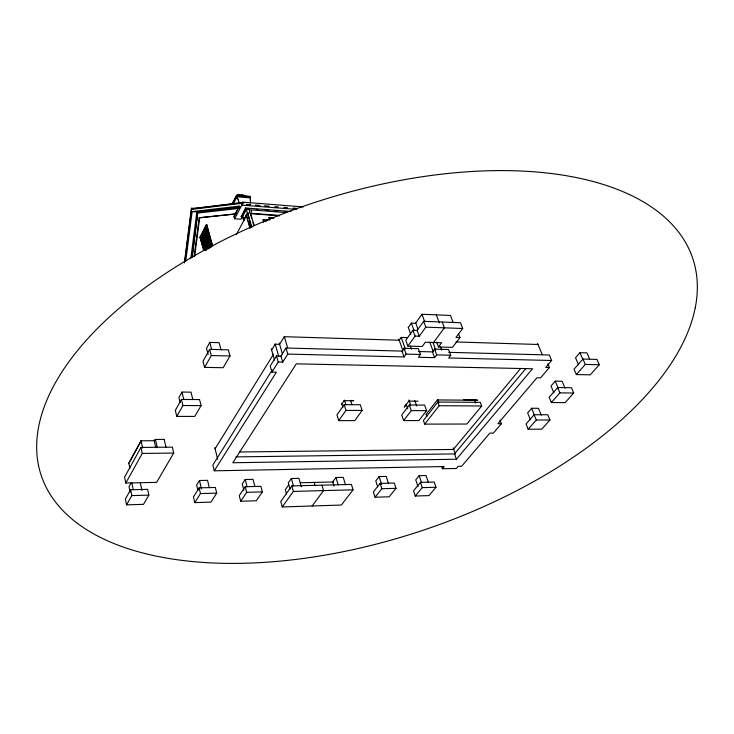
<?xml version="1.0" encoding="UTF-8"?>
<svg xmlns="http://www.w3.org/2000/svg" width="734" height="734" viewBox="0 0 734 734"><rect width="100%" height="100%" fill="white"/><g stroke="black" fill="none" stroke-linecap="round" stroke-linejoin="round"><path stroke-width="1.1" d="M249.505 212.181L249.661 210.419M251.239 212.31L251.395 210.594M184.372 262.919L191.354 208.768L241.091 202.712L243.908 202.942M184.821 261.286L191.519 209.373L241.293 203.373M192.06 208.777L191.693 208.19L191.785 209.328L191.849 208.805L241.624 202.758M185.06 261.488L185.353 259.221M185.794 255.817L186.078 253.551M186.519 250.147L186.812 247.881M187.253 244.477L187.546 242.211M187.987 238.807L188.271 236.541M188.711 233.137L189.005 230.871M189.445 227.476L189.739 225.2M190.179 221.806L190.473 219.53M190.904 216.135L191.198 213.869M185.711 261.249L192.125 211.612L239.312 206.107L234.109 217.025M190.849 258.23L196.85 211.97L239.972 206.997M191.913 256.01L192.354 252.634M192.647 250.377L193.079 246.991M193.372 244.734L193.813 241.348M194.106 239.091L195.281 230.072M195.574 227.815L196.015 224.43M196.308 222.173L197.474 213.154M192.051 257.239L197.785 213.062L239.201 208.392M192.17 257.249L197.62 212.025L240.174 207.227M194.189 256.047L199.18 217.741L236.476 213.805M194.657 256.313L199.676 217.778L234.742 214.08M235.853 198.033L235.779 198.253A1.312 0.826 -15.9 0 0 235.788 198.474M268.461 219.879L263.139 219.631L263.598 222.136M264.387 221.182L266.681 221.09M206.355 224.466L200.052 237.495L206.731 224.494L212.612 245.862M200.052 237.495L206.731 224.494M200.731 239.568L207.162 226.962M205.373 250.377L201.933 237.669L206.171 228.907L211.337 246.954M205.382 249.799L202.07 237.706L206.392 229.311M206.217 230.164L202.355 237.724L205.63 249.808M206.263 250.367L203.006 238.367L204.777 235.412L206.704 242.504L205.181 245.468L206.456 242.486L204.52 235.394M205.144 234.174L206.924 231.201L205.401 234.192L207.337 241.284L205.401 234.192M205.181 245.468L203.254 238.376L204.777 235.412M203.318 238.605L204.832 235.642M205.465 234.421L206.988 231.43M203.483 239.229L205.006 236.265M205.63 235.045L207.162 232.054M203.657 239.853L205.171 236.889M205.804 235.669L207.327 232.687M203.823 240.477L205.346 237.513M205.97 236.293L207.502 233.311M203.997 241.101L205.511 238.137M206.144 236.917L207.676 233.935M204.162 241.725L205.685 238.761M206.318 237.541L207.841 234.559M204.336 242.358L205.859 239.394M206.483 238.165L208.016 235.183M204.502 242.982L206.025 240.018M206.658 238.798L208.19 235.816M204.676 243.605L206.199 240.642M206.823 239.422L208.364 236.44M204.841 244.229L206.373 241.275M206.997 240.046L208.529 237.073M205.015 244.862L206.538 241.899M207.172 240.679L208.704 237.697M207.08 241.266L208.621 238.284L206.676 231.192M207.337 241.284L208.621 238.284M206.685 243.33L205.153 246.285L206.933 243.339L208.071 248.431M208.988 248.239L207.309 242.101L208.851 239.128L207.566 242.119L208.961 247.23M205.465 246.532L206.997 243.578M207.63 242.348L209.162 239.376M205.639 247.165L207.172 244.202M207.795 242.982L209.337 240M205.814 247.789L207.337 244.835M207.97 243.615L209.511 240.633M205.979 248.422L207.511 245.459M208.144 244.238L209.685 241.266M206.153 249.046L207.685 246.092M208.318 244.872L209.86 241.899M206.318 249.679L207.85 246.725M208.484 245.505L210.025 242.523M207.006 249.321L208.025 247.349L206.933 243.339M208.658 246.129L210.199 243.156M208.832 246.762L210.374 243.789M209.007 247.395L210.548 244.422M232.054 203.96L236.596 195.216L250.055 196.317L250.533 197.886L237.064 196.795L233.027 204.566M209.181 248.028L210.722 245.055M232.173 204.355L236.715 195.611L250.175 196.712M209.869 247.67L210.897 245.688M211.117 246.945L212.126 245.009M239.312 206.107L233.917 216.374L234.614 218.769L240.936 219.237L242.734 215.86M242.761 202.134A1.459 0.596 -85.8 0 1 242.578 204.19A1.459 0.596 -85.8 0 1 241.752 204.052L242.761 202.134L303.234 206.933M234.614 218.769L241.807 205.125L241.091 202.712M245.523 207.979L246.294 209.52L242.413 216.796L241.266 216.594L245.523 207.979L290.994 211.493M245.073 210.429L242.211 215.814L243.495 220.191L244.018 220.228L243.055 216.943M243.495 220.191L247.33 213.016L246.028 208.63L249.441 208.896M236.339 234.605L246.615 215.346M154.36 440.721L141.047 440.822L128.808 463.163L129.881 468.301M128.936 463.163L141.185 440.822M140.965 447.437L124.597 477.137L125.817 483.045L156.617 482.357L173.719 453.052L172.343 447.125L140.965 447.437L142.258 453.428L125.817 483.045M273.589 217.75L269.066 217.411L269.617 219.723M131.12 482.935L129.037 486.66L130.157 492.074M154.764 440.721L155.47 439.455L164.187 439.391M192.748 399.241L191.005 392.167L182.014 392.075L178.949 397.534L180.169 402.599M221.017 349.879L219.108 342.668L209.823 342.411L206.502 348.338L208.107 354.531M130.615 489.761L125.386 499.047L126.578 504.854L143.506 504.35L148.874 495.138L147.626 489.339L130.615 489.761L131.826 495.597L126.578 504.854M181.472 399.452L175.334 410.343L176.766 416.389L194.776 416.417L201.07 405.618L199.565 399.58L181.472 399.452L182.931 405.526L176.766 416.389M209.676 349.366L203.006 361.211L204.575 367.367L223.164 367.716L229.999 355.981L228.347 349.843L209.676 349.366L211.282 355.55L204.575 367.367M271.626 350.008L275.177 344.228L279.608 344.356L284.342 336.695L399.232 340.218L401.232 337.411L407.342 337.603M215.08 448.777L273.534 354.192M418.481 351.531L432.491 351.898L434.565 349.127L448.566 349.512L450.713 355.238L436.684 354.88L434.592 357.651L418.398 357.265L420.463 354.467L418.38 348.678L404.039 348.283L402.012 351.091L285.976 348.017L280.957 356.054L276.479 355.944L270.213 366.037L271.947 372.083L276.406 372.166L214.291 470.815L444.235 466.54L442.391 468.742L441.648 466.622M209.337 487.725L207.529 480.339L199.474 480.513L196.639 485.073L197.896 490.349M272.241 370L212.86 465.017L214.291 470.815M199.125 487.853L193.437 496.936L194.776 502.606L210.915 502.129L216.723 493.12L215.328 487.459L199.125 487.853L200.483 493.551L194.776 502.606M271.947 372.083L278.25 362.018L276.479 355.944M278.25 362.018L282.737 362.11L287.783 354.091L285.976 348.017M254.927 486.596L253.01 479.339L245.202 479.504L242.229 483.99L243.844 490.22M245.22 486.725L239.247 495.661L240.679 501.239L256.294 500.771L262.377 491.899L260.891 486.33L245.22 486.725L246.67 492.321L240.679 501.239M341.714 404.076L344.475 400.149M301.307 486.789L298.894 478.329L291.352 478.495L288.242 482.908L290.022 489.257M344.182 404.654L336.952 414.903L338.741 420.619L354.77 420.619L362.128 410.453L360.275 404.746L344.182 404.654L345.998 410.398L338.741 420.619M288.847 484.669L285.306 489.688L286.48 493.899M291.811 485.917L280.755 501.496L282.251 506.955L341.365 505.038L353.072 489.817L351.412 484.44L291.811 485.917L293.361 491.422L282.251 506.955M237.302 195.244L237.449 195.033A1.312 0.826 -16 0 1 238.623 194.482L243.082 194.849A1.312 0.826 -16.1 0 1 243.605 195.528M408.315 327.474L411.389 323.171L415.49 323.327M415.747 322.969L421.977 314.271L450.474 315.446L453.153 322.455M458.502 333.722L459.97 337.539L455.952 337.411L462.714 328.493L460.493 322.731L423.674 321.318L417.114 330.401L412.976 330.254L405.774 340.282L407.838 346.099L422.215 346.503L425.335 342.264L441.611 342.75L438.455 346.971L436.675 342.182M406.196 404.443L404.26 407.141L408.82 401.122L418.004 401.186M407.838 346.099L415.086 336.089L412.976 330.254M287.783 354.091L404.058 356.917L406.104 354.109L420.463 354.467M415.086 336.089L419.233 336.218L425.821 327.153L462.714 328.493M312.133 505.983L323.547 490.615L321.951 485.174M433.5 342.512L444.4 327.823L442.217 322.024M345.475 484.624L343.255 477.357L335.97 477.513L332.731 481.862L333.979 486.018M459.97 337.539L452.493 347.375L438.455 346.971M409.333 405.021L401.727 415.013L403.636 420.591L418.885 420.582L426.619 410.673L424.647 405.104L409.333 405.021L411.279 410.627L403.636 420.591M450.713 355.238L448.602 357.99L551.665 360.495L549.353 354.999L448.749 352.329M426.215 414.196L437.739 399.461M388.424 483.302L386.185 476.412L379.129 476.568L375.771 480.843L377.661 486.761M437.831 402.058L423.399 420.463L424.683 424.114L466.815 424.041L481.715 405.966L480.339 402.351L437.831 402.058L439.152 405.737L424.683 424.114M380.129 483.403L373.395 491.927L375.065 497.221L389.194 496.799L396.03 488.339L394.296 483.055L380.129 483.403L381.836 488.716L375.065 497.221M428.353 482.321L426.023 475.531L419.187 475.687L415.728 479.898L418.022 486.688M420.463 482.403L413.517 490.817L415.261 496.019L428.95 495.615L435.996 487.266L434.198 482.073L420.463 482.403L422.233 487.633L415.261 496.019M520.681 368.422L453.355 449.447L239.376 451.997M235.917 456.897L454.511 453.915L525.893 368.468M456.429 459.227L532.526 368.743L296.288 363.853L232.825 462.75L456.429 459.227L454.511 453.915M551.665 360.495L545.747 367.45L549.39 367.523L547.867 363.871M500.001 420.16L501.377 423.729L493.376 433.097L489.853 433.115L461.677 466.218L458.209 466.283L456.346 468.476L442.391 468.742M549.39 367.523L540.591 377.836L536.967 377.771L497.836 423.738L501.377 423.729M541.242 415.123L538.462 408.297L531.682 408.26L527.645 412.903L530.379 419.738M565.052 388.139L562.134 381.24L555.253 381.129L551.032 385.992L553.904 392.901M589.558 358.871L586.934 352.889L579.961 352.696L575.529 357.797L578.557 364.77M557.666 387.543L549.16 397.25L551.353 402.544L565.116 402.645L573.722 393.011L571.474 387.726L557.666 387.543L559.895 392.864L551.353 402.544M534.168 414.728L526.058 423.995L528.141 429.243L541.72 429.188L549.94 419.995L547.793 414.756L534.168 414.728L536.297 419.995L528.141 429.243M582.952 359.045L574.034 369.23L576.346 374.579L590.292 374.835L599.311 364.743L596.944 359.403L582.952 359.045L585.301 364.422L576.346 374.579M250.037 204.96L249.11 204.373L250.753 204.199M200.483 493.551L216.723 493.12M246.67 492.321L262.377 491.899M381.836 488.716L396.03 488.339M422.233 487.633L435.996 487.266M131.826 495.597L148.874 495.138M293.361 491.422L353.072 489.817M300.325 482.761L333.511 481.972M142.258 453.428L173.719 453.052M536.297 419.995L549.94 419.995M345.998 410.398L362.128 410.453M411.279 410.627L426.619 410.673M439.152 405.737L481.715 405.966M182.931 405.526L201.07 405.618M344.035 400.663L353.678 400.736L351.632 400.369M463.448 399.663L474.614 399.755M437.519 399.938L477.724 400.25L474.659 399.736M559.895 392.864L573.722 393.011M211.282 355.55L229.999 355.981M585.301 364.422L599.311 364.743M455.906 341.961L538.004 344.475M199.942 237.073L203.768 249.881M201.933 237.669L205.144 250.367M202.07 237.706L203.171 237.779M199.18 217.741L199.676 217.778M191.693 208.19L197.391 208.621M191.354 208.768L191.849 208.805M247.33 213.016L279.278 215.429M251.074 213.667L279.626 215.842M192.125 211.612L198.125 212.062M269.204 217.851L273.718 218.181M241.091 216.337L242.596 216.704M256.276 209.419L258.561 209.594M265.396 210.126L268.809 210.392M274.507 210.823L277.929 211.089M284.764 211.612L287.04 211.796M246.294 209.52L286.177 212.576M241.596 203.373L241.798 204.024M246.312 204.41L249.771 204.658M255.432 205.125L260.029 205.465M264.552 205.841L269.149 206.181M274.81 206.649L278.269 206.896M283.93 207.364L287.389 207.612M293.049 208.089L296.508 208.328M241.807 205.125L296.655 209.419M242.587 195.143L243.092 195.565M579.961 352.696L583.016 359.688M555.253 381.129L558.161 388.047M537.572 343.439L542.206 354.513M531.682 408.26L534.435 415.114M474.522 399.984L475.705 403.122M436.308 314.858L439.327 322.914M440.538 346.925L441.712 350.072M433.014 342.549L435.721 349.907M421.977 314.271L424.582 321.354M434.565 349.127L436.684 354.88M423.674 321.318L425.821 327.153M429.803 342.163L433.271 351.614M432.491 351.898L434.592 357.651M415.683 322.776L417.921 328.942M417.114 330.401L419.233 336.218M411.343 323.033L413.93 330.199M437.647 399.7L438.794 402.883M453.19 447.868L455.41 454.034M408.269 327.346L410.838 334.502M410.361 346.063L411.49 349.246M401.223 337.383L405.361 349.072M404.039 348.283L406.104 354.109M426.124 414.426L426.867 416.536M398.846 339.126L402.966 350.815M402.012 351.091L404.058 356.917M414.82 400.636L416.719 406.04M408.902 399.993L410.673 405.113M406.26 404.342L407.755 408.673M419.187 475.687L421.499 482.486M379.129 476.568L381.671 484.468M350.632 400.599L351.971 404.783M344.622 400.553L345.953 404.755M341.594 403.351L342.906 407.544M269.066 217.411L269.883 220.035M263.139 219.631L263.79 221.751M335.97 477.513L338.172 484.807M250.202 198.042L250.533 199.134M250.202 199.29L250.542 200.428M250.211 200.584L250.533 201.648M250.505 213.255L254.111 225.301M250.633 214.732L251.615 218.016M252.918 222.393L253.9 225.677M251.835 227.283L247.597 213.034L251.468 227.448M284.251 336.374L287.682 347.916M246.642 215.328L247.624 218.613M248.266 220.806L249.899 226.283M246.119 215.291L250.01 228.439M238.642 200.877L239.44 203.575M237.688 198.281L238.027 199.419M238.174 199.62L238.495 200.685M237.22 196.987L237.541 198.088M236.596 195.216L237.064 196.795M279.214 342.989L282.599 354.504M280.957 356.054L282.737 362.11M275.085 343.907L278.764 356.495M314.069 482.192L315.014 485.458M271.231 348.641L274.571 360.155M291.352 478.495L293.444 485.917M206.593 224.888L212.3 245.642M206.942 230.421L211.172 245.835M206.392 228.916L211.053 245.899M206.364 229.302L211.062 246.303L208.851 239.128M204.492 233.54L208.695 248.936M205.41 246.303L206.236 249.367M202.667 237.743L205.648 248.734M200.171 237.495L203.593 250.156M209.823 342.411L211.713 349.641M245.202 479.504L247.101 486.789M214.814 447.685L217.732 459.356M182.014 392.075L183.729 399.177M199.474 480.513L201.501 488.982M164.242 439.629L166.031 447.446M155.443 439.317L157.315 447.685M154.03 439.868L155.773 447.694M141.047 440.822L142.625 448.079M140.332 482.899L141.946 490.468M131.872 483.091L133.23 489.596M695.245 307.803L693.905 313.73A343.365 172.618 -18.4 0 1 451.254 520.112A343.365 172.618 -18.4 0 1 106.035 540.114L100.017 537.215A343.365 172.618 -18.4 0 1 83.254 527.48L78.134 523.893A343.365 172.618 -18.4 0 1 60.243 507.754L56.472 503.285A343.365 172.618 -18.4 0 1 328.217 198.189A343.365 172.618 -18.4 0 1 695.245 307.803"/></g></svg>
